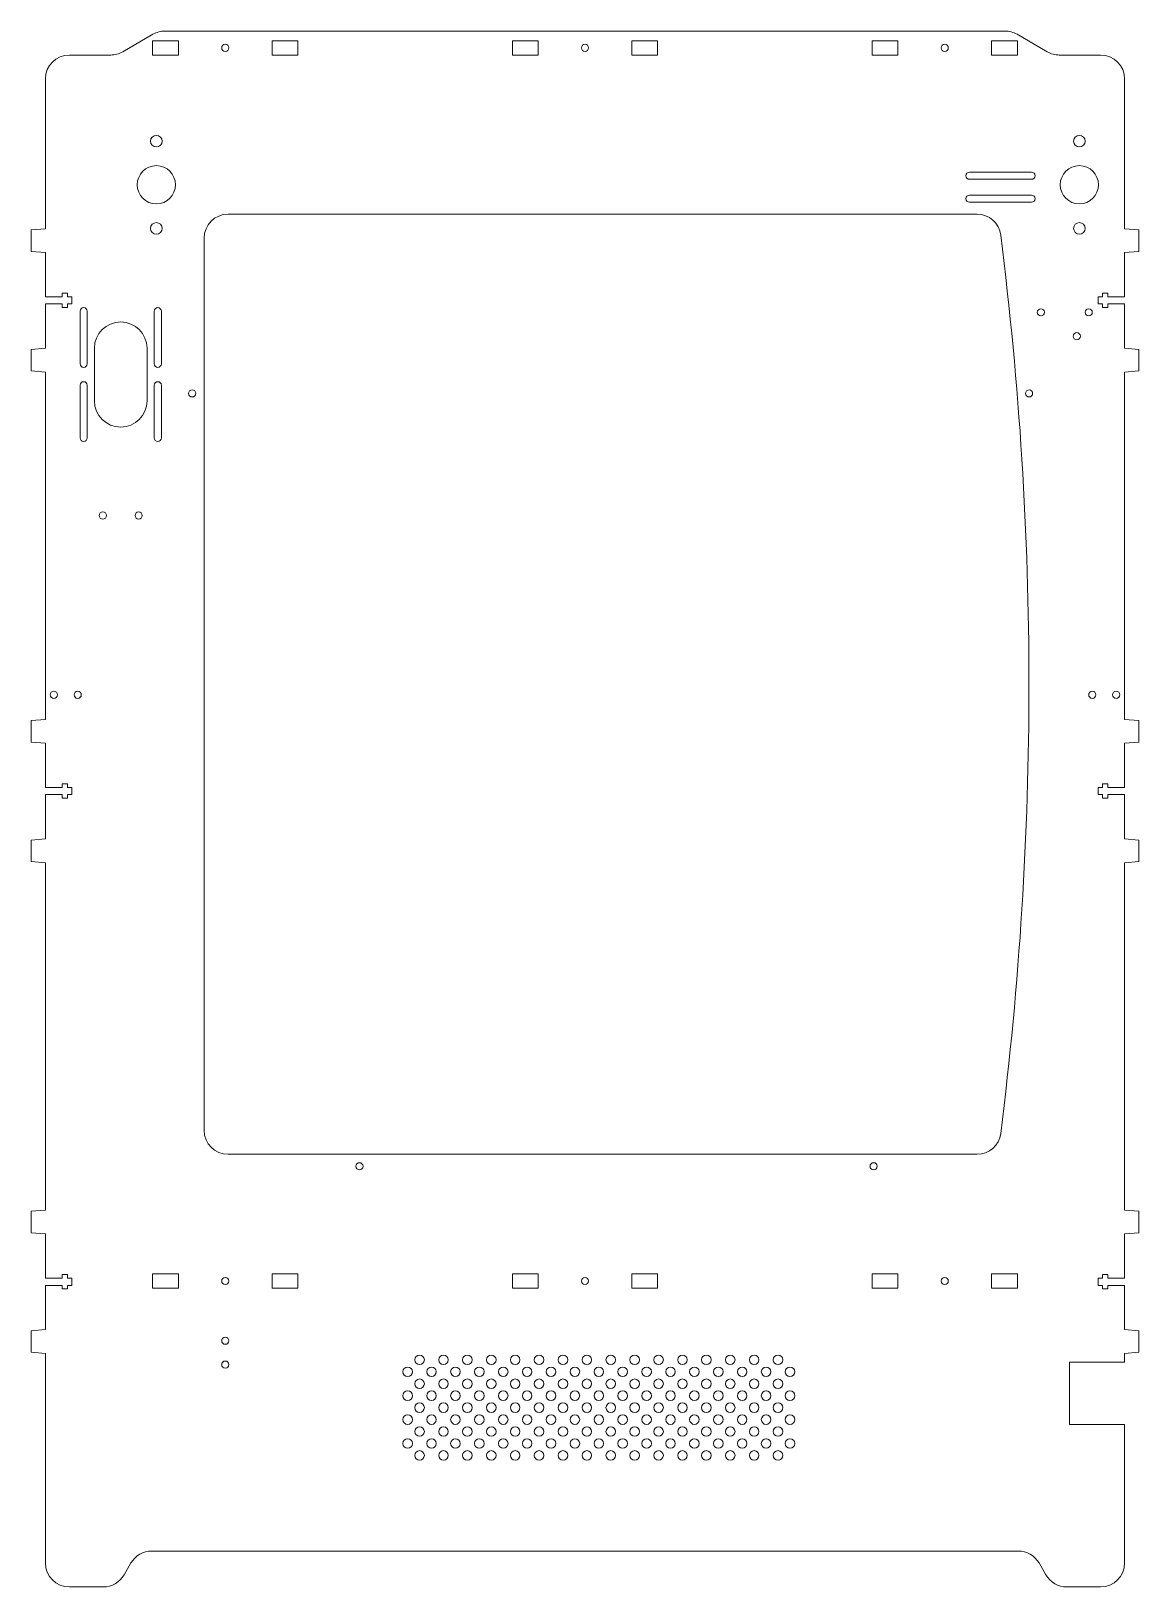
# Model space of a CAD drawing. Header units: millimetres. Extents: x -232 to 232, y 0 to 651.
import ezdxf

# ---------------------------------------------------------------- set-up
doc = ezdxf.new("R2010")
doc.units = ezdxf.units.MM

msp = doc.modelspace()

# ---------------------------------------------------------------- linework, layer by layer
at = {"color": 7, "linetype": 'Continuous', "lineweight": 15}
for p, q in [((175.78, 651), (-175.78, 651)), ((-180.78, 649.66), (-193.46, 642.34)), ((-180.92, 647), (-180.92, 641)), ((-170.12, 647), (-180.92, 647)), ((-170.12, 641), (-170.12, 647)), ((-120.12, 647), (-130.92, 647)), ((-130.92, 647), (-130.92, 641)), ((-120.12, 641), (-120.12, 647)), ((-19.6, 647), (-30.4, 647)), ((-30.4, 647), (-30.4, 641)), ((-19.6, 641), (-19.6, 647)), ((19.6, 641), (19.6, 647)), ((19.6, 647), (30.4, 647)), ((30.4, 647), (30.4, 641)), ((120.12, 641), (120.12, 647)), ((120.12, 647), (130.92, 647)), ((130.92, 647), (130.92, 641)), ((170.12, 641), (170.12, 647)), ((170.12, 647), (180.92, 647)), ((180.78, 649.66), (193.46, 642.34)), ((180.92, 647), (180.92, 641)), ((-198.46, 641), (-215.78, 641)), ((-180.92, 641), (-170.12, 641)), ((-130.92, 641), (-120.12, 641)), ((-30.4, 641), (-19.6, 641)), ((30.4, 641), (19.6, 641)), ((130.92, 641), (120.12, 641)), ((180.92, 641), (170.12, 641)), ((198.46, 641), (215.78, 641)), ((-225.78, 631), (-225.78, 568.33)), ((225.78, 631), (225.78, 568.33)), ((186.88, 592), (160.88, 592)), ((160.88, 589), (186.88, 589)), ((186.88, 582.4), (160.88, 582.4)), ((160.88, 579.4), (186.88, 579.4)), ((164.04, 574.4), (-149.38, 574.4)), ((-225.78, 568.33), (-231.78, 567.83)), ((-231.78, 567.83), (-231.78, 558.83)), ((231.78, 567.83), (225.78, 568.33)), ((231.78, 567.83), (231.78, 558.83)), ((-159.38, 564.4), (-159.38, 191)), ((-231.78, 558.83), (-225.78, 558.33)), ((-225.78, 558.33), (-225.78, 539.83)), ((225.78, 558.33), (231.78, 558.83)), ((225.78, 558.33), (225.78, 539.83)), ((-218.78, 539.83), (-218.78, 541.33)), ((-218.78, 541.33), (-216.58, 541.33)), ((-216.58, 541.33), (-216.58, 539.83)), ((216.58, 541.33), (216.58, 539.83)), ((218.78, 541.33), (216.58, 541.33)), ((218.78, 539.83), (218.78, 541.33)), ((-225.78, 539.83), (-218.78, 539.83)), ((-218.78, 536.83), (-225.78, 536.83)), ((-225.78, 536.83), (-225.78, 518.33)), ((-218.78, 535.33), (-218.78, 536.83)), ((-216.58, 535.33), (-218.78, 535.33)), ((-216.58, 539.83), (-214.78, 539.83)), ((-214.78, 536.83), (-216.58, 536.83)), ((-216.58, 536.83), (-216.58, 535.33)), ((-214.78, 539.83), (-214.78, 536.83)), ((214.78, 539.83), (214.78, 536.83)), ((216.58, 539.83), (214.78, 539.83)), ((214.78, 536.83), (216.58, 536.83)), ((216.58, 536.83), (216.58, 535.33)), ((216.58, 535.33), (218.78, 535.33)), ((225.78, 539.83), (218.78, 539.83)), ((218.78, 536.83), (225.78, 536.83)), ((218.78, 535.33), (218.78, 536.83)), ((225.78, 536.83), (225.78, 518.33)), ((-211.28, 533.8), (-211.28, 511.8)), ((-208.28, 511.8), (-208.28, 533.8)), ((-180.28, 533.8), (-180.28, 511.8)), ((-177.28, 511.8), (-177.28, 533.8)), ((-225.78, 518.33), (-231.78, 517.83)), ((-231.78, 517.83), (-231.78, 508.83)), ((-205.28, 518.3), (-205.28, 496.3)), ((-183.28, 496.3), (-183.28, 518.3)), ((231.78, 517.83), (225.78, 518.33)), ((231.78, 517.83), (231.78, 508.83)), ((-231.78, 508.83), (-225.78, 508.33)), ((-225.78, 508.33), (-225.78, 363)), ((225.78, 508.33), (231.78, 508.83)), ((225.78, 508.33), (225.78, 363)), ((-211.28, 502.8), (-211.28, 480.8)), ((-208.28, 480.8), (-208.28, 502.8)), ((-180.28, 502.8), (-180.28, 480.8)), ((-177.28, 480.8), (-177.28, 502.8)), ((-225.78, 363), (-231.78, 362.5)), ((-231.78, 362.5), (-231.78, 353.5)), ((231.78, 362.5), (225.78, 363)), ((231.78, 362.5), (231.78, 353.5)), ((-231.78, 353.5), (-225.78, 353)), ((-225.78, 353), (-225.78, 334.5)), ((225.78, 353), (231.78, 353.5)), ((225.78, 353), (225.78, 334.5)), ((-225.78, 334.5), (-218.78, 334.5)), ((-218.78, 334.5), (-218.78, 336)), ((-218.78, 336), (-216.58, 336)), ((-216.58, 336), (-216.58, 334.5)), ((-216.58, 334.5), (-214.78, 334.5)), ((-214.78, 334.5), (-214.78, 331.5)), ((214.78, 334.5), (214.78, 331.5)), ((216.58, 334.5), (214.78, 334.5)), ((216.58, 336), (216.58, 334.5)), ((218.78, 336), (216.58, 336)), ((218.78, 334.5), (218.78, 336)), ((225.78, 334.5), (218.78, 334.5)), ((-218.78, 331.5), (-225.78, 331.5)), ((-225.78, 331.5), (-225.78, 313)), ((-218.78, 330), (-218.78, 331.5)), ((-216.58, 330), (-218.78, 330)), ((-214.78, 331.5), (-216.58, 331.5)), ((-216.58, 331.5), (-216.58, 330)), ((214.78, 331.5), (216.58, 331.5)), ((216.58, 331.5), (216.58, 330)), ((216.58, 330), (218.78, 330)), ((218.78, 331.5), (225.78, 331.5)), ((218.78, 330), (218.78, 331.5)), ((225.78, 331.5), (225.78, 313)), ((-225.78, 313), (-231.78, 312.5)), ((-231.78, 312.5), (-231.78, 303.5)), ((231.78, 312.5), (225.78, 313)), ((231.78, 312.5), (231.78, 303.5)), ((-231.78, 303.5), (-225.78, 303)), ((-225.78, 303), (-225.78, 157.67)), ((225.78, 303), (231.78, 303.5)), ((225.78, 303), (225.78, 157.67)), ((-149.38, 181), (164.04, 181)), ((-225.78, 157.67), (-231.78, 157.17)), ((-231.78, 157.17), (-231.78, 148.17)), ((231.78, 157.17), (225.78, 157.67)), ((231.78, 157.17), (231.78, 148.17)), ((-231.78, 148.17), (-225.78, 147.67)), ((-225.78, 147.67), (-225.78, 129.17)), ((225.78, 147.67), (231.78, 148.17)), ((225.78, 147.67), (225.78, 129.17)), ((-218.78, 129.17), (-218.78, 130.67)), ((-218.78, 130.67), (-216.58, 130.67)), ((-216.58, 130.67), (-216.58, 129.17)), ((-170.12, 131), (-180.92, 131)), ((-180.92, 131), (-180.92, 125)), ((-170.12, 125), (-170.12, 131)), ((-120.12, 131), (-130.92, 131)), ((-130.92, 131), (-130.92, 125)), ((-120.12, 125), (-120.12, 131)), ((-19.6, 131), (-30.4, 131)), ((-30.4, 131), (-30.4, 125)), ((-19.6, 125), (-19.6, 131)), ((19.6, 125), (19.6, 131)), ((19.6, 131), (30.4, 131)), ((30.4, 131), (30.4, 125)), ((120.12, 125), (120.12, 131)), ((120.12, 131), (130.92, 131)), ((130.92, 131), (130.92, 125)), ((170.12, 125), (170.12, 131)), ((170.12, 131), (180.92, 131)), ((180.92, 131), (180.92, 125)), ((216.58, 130.67), (216.58, 129.17)), ((218.78, 130.67), (216.58, 130.67)), ((218.78, 129.17), (218.78, 130.67)), ((-225.78, 129.17), (-218.78, 129.17)), ((-218.78, 126.17), (-225.78, 126.17)), ((-225.78, 126.17), (-225.78, 107.67)), ((-218.78, 124.67), (-218.78, 126.17)), ((-216.58, 124.67), (-218.78, 124.67)), ((-216.58, 129.17), (-214.78, 129.17)), ((-214.78, 126.17), (-216.58, 126.17)), ((-216.58, 126.17), (-216.58, 124.67)), ((-214.78, 129.17), (-214.78, 126.17)), ((-180.92, 125), (-170.12, 125)), ((-130.92, 125), (-120.12, 125)), ((-30.4, 125), (-19.6, 125)), ((30.4, 125), (19.6, 125)), ((130.92, 125), (120.12, 125)), ((180.92, 125), (170.12, 125)), ((214.78, 129.17), (214.78, 126.17)), ((216.58, 129.17), (214.78, 129.17)), ((214.78, 126.17), (216.58, 126.17)), ((216.58, 126.17), (216.58, 124.67)), ((216.58, 124.67), (218.78, 124.67)), ((225.78, 129.17), (218.78, 129.17)), ((218.78, 126.17), (225.78, 126.17)), ((218.78, 124.67), (218.78, 126.17)), ((225.78, 126.17), (225.78, 107.67)), ((-225.78, 107.67), (-231.78, 107.17)), ((-231.78, 107.17), (-231.78, 98.17)), ((231.78, 107.17), (225.78, 107.67)), ((231.78, 107.17), (231.78, 98.17)), ((-231.78, 98.17), (-225.78, 97.67)), ((-225.78, 97.67), (-225.78, 10)), ((225.78, 97.67), (231.78, 98.17)), ((225.78, 97.67), (225.78, 94)), ((225.78, 94), (202.78, 94)), ((202.78, 94), (202.78, 68)), ((202.78, 68), (225.78, 68)), ((225.78, 68), (225.78, 10)), ((-181.35, 15), (181.35, 15)), ((-192.89, 5), (-190.01, 10)), ((192.89, 5), (190.01, 10)), ((-215.78, 0), (-201.55, 0)), ((215.78, 0), (201.55, 0))]:
    msp.add_line(p, q, dxfattribs=at)
for centre, radius in [((-150.52, 644), 1.5), ((0, 644), 1.5), ((150.52, 644), 1.5), ((-179.38, 604.95), 2.43), ((206.88, 604.95), 2.43), ((-179.38, 586.7), 8), ((206.88, 586.7), 8), ((-179.38, 568.45), 2.43), ((206.88, 568.45), 2.43), ((190.78, 533.33), 1.5), ((210.78, 533.33), 1.5), ((205.78, 523.33), 1.5), ((-164.38, 499.4), 1.5), ((185.83, 499.4), 1.5), ((-201.78, 448.3), 1.5), ((-186.78, 448.3), 1.5), ((-222.28, 373.3), 1.5), ((-212.28, 373.3), 1.5), ((212.28, 373.3), 1.5), ((222.28, 373.3), 1.5), ((-94.38, 176), 1.5), ((120.78, 176), 1.5), ((-150.52, 128), 1.5), ((0, 128), 1.5), ((150.52, 128), 1.5), ((-150.52, 103), 1.5), ((-150.52, 93), 1.5), ((-74.22, 90), 2), ((-69.22, 95), 2), ((-64.22, 90), 2), ((-59.22, 95), 2), ((-54.22, 90), 2), ((-49.22, 95), 2), ((-44.22, 90), 2), ((-39.22, 95), 2), ((-34.22, 90), 2), ((-29.22, 95), 2), ((-24.22, 90), 2), ((-19.22, 95), 2), ((-14.22, 90), 2), ((-9.22, 95), 2), ((-4.22, 90), 2), ((0.78, 95), 2), ((5.78, 90), 2), ((10.78, 95), 2), ((15.78, 90), 2), ((20.78, 95), 2), ((25.78, 90), 2), ((30.78, 95), 2), ((35.78, 90), 2), ((40.78, 95), 2), ((45.78, 90), 2), ((50.78, 95), 2), ((55.78, 90), 2), ((60.78, 95), 2), ((65.78, 90), 2), ((70.78, 95), 2), ((75.78, 90), 2), ((80.78, 95), 2), ((85.78, 90), 2), ((-69.22, 85), 2), ((-59.22, 85), 2), ((-49.22, 85), 2), ((-39.22, 85), 2), ((-29.22, 85), 2), ((-19.22, 85), 2), ((-9.22, 85), 2), ((0.78, 85), 2), ((10.78, 85), 2), ((20.78, 85), 2), ((30.78, 85), 2), ((40.78, 85), 2), ((50.78, 85), 2), ((60.78, 85), 2), ((70.78, 85), 2), ((80.78, 85), 2), ((-74.22, 80), 2), ((-64.22, 80), 2), ((-54.22, 80), 2), ((-44.22, 80), 2), ((-34.22, 80), 2), ((-24.22, 80), 2), ((-14.22, 80), 2), ((-4.22, 80), 2), ((5.78, 80), 2), ((15.78, 80), 2), ((25.78, 80), 2), ((35.78, 80), 2), ((45.78, 80), 2), ((55.78, 80), 2), ((65.78, 80), 2), ((75.78, 80), 2), ((85.78, 80), 2), ((-74.22, 70), 2), ((-69.22, 75), 2), ((-64.22, 70), 2), ((-59.22, 75), 2), ((-54.22, 70), 2), ((-49.22, 75), 2), ((-44.22, 70), 2), ((-39.22, 75), 2), ((-34.22, 70), 2), ((-29.22, 75), 2), ((-24.22, 70), 2), ((-19.22, 75), 2), ((-14.22, 70), 2), ((-9.22, 75), 2), ((-4.22, 70), 2), ((0.78, 75), 2), ((5.78, 70), 2), ((10.78, 75), 2), ((15.78, 70), 2), ((20.78, 75), 2), ((25.78, 70), 2), ((30.78, 75), 2), ((35.78, 70), 2), ((40.78, 75), 2), ((45.78, 70), 2), ((50.78, 75), 2), ((55.78, 70), 2), ((60.78, 75), 2), ((65.78, 70), 2), ((70.78, 75), 2), ((75.78, 70), 2), ((80.78, 75), 2), ((85.78, 70), 2), ((-69.22, 65), 2), ((-59.22, 65), 2), ((-49.22, 65), 2), ((-39.22, 65), 2), ((-29.22, 65), 2), ((-19.22, 65), 2), ((-9.22, 65), 2), ((0.78, 65), 2), ((10.78, 65), 2), ((20.78, 65), 2), ((30.78, 65), 2), ((40.78, 65), 2), ((50.78, 65), 2), ((60.78, 65), 2), ((70.78, 65), 2), ((80.78, 65), 2), ((-74.22, 60), 2), ((-64.22, 60), 2), ((-54.22, 60), 2), ((-44.22, 60), 2), ((-34.22, 60), 2), ((-24.22, 60), 2), ((-14.22, 60), 2), ((-4.22, 60), 2), ((5.78, 60), 2), ((15.78, 60), 2), ((25.78, 60), 2), ((35.78, 60), 2), ((45.78, 60), 2), ((55.78, 60), 2), ((65.78, 60), 2), ((75.78, 60), 2), ((85.78, 60), 2), ((-69.22, 55), 2), ((-59.22, 55), 2), ((-49.22, 55), 2), ((-39.22, 55), 2), ((-29.22, 55), 2), ((-19.22, 55), 2), ((-9.22, 55), 2), ((0.78, 55), 2), ((10.78, 55), 2), ((20.78, 55), 2), ((30.78, 55), 2), ((40.78, 55), 2), ((50.78, 55), 2), ((60.78, 55), 2), ((70.78, 55), 2), ((80.78, 55), 2)]:
    msp.add_circle(centre, radius, dxfattribs=at)
for centre, radius, start, end in [((-175.78, 641), 10, 90, 120), ((175.78, 641), 10, 60, 90), ((-215.78, 631), 10, 90, 180), ((-198.46, 651), 10, 270, 300), ((198.46, 651), 10, 240, 270), ((215.78, 631), 10, 0, 90), ((160.88, 590.5), 1.5, 90, 270), ((186.88, 590.5), 1.5, 270, 90), ((160.88, 580.9), 1.5, 90, 270), ((186.88, 580.9), 1.5, 270, 90), ((-149.38, 564.4), 10, 90, 180), ((164.04, 564.4), 10, 7.1982, 90), ((-1314.22, 377.7), 1500, 352.8018, 7.1982), ((-209.78, 533.8), 1.5, 0, 180), ((-178.78, 533.8), 1.5, 0, 180), ((-194.28, 518.3), 11, 0, 180), ((-209.78, 511.8), 1.5, 180, 0), ((-178.78, 511.8), 1.5, 180, 0), ((-209.78, 502.8), 1.5, 0, 180), ((-178.78, 502.8), 1.5, 360, 180), ((-194.28, 496.3), 11, 180, 0), ((-209.78, 480.8), 1.5, 180, 0), ((-178.78, 480.8), 1.5, 180, 0), ((-149.38, 191), 10, 180, 270), ((164.04, 191), 10, 270, 352.8018), ((-181.35, 5), 10, 90, 150), ((181.35, 5), 10, 30, 90), ((-215.78, 10), 10, 180, 270), ((215.78, 10), 10, 270, 0), ((-201.55, 10), 10, 270, 330), ((201.55, 10), 10, 210, 270)]:
    msp.add_arc(centre, radius, start, end, dxfattribs=at)

doc.saveas('drawing.dxf')
